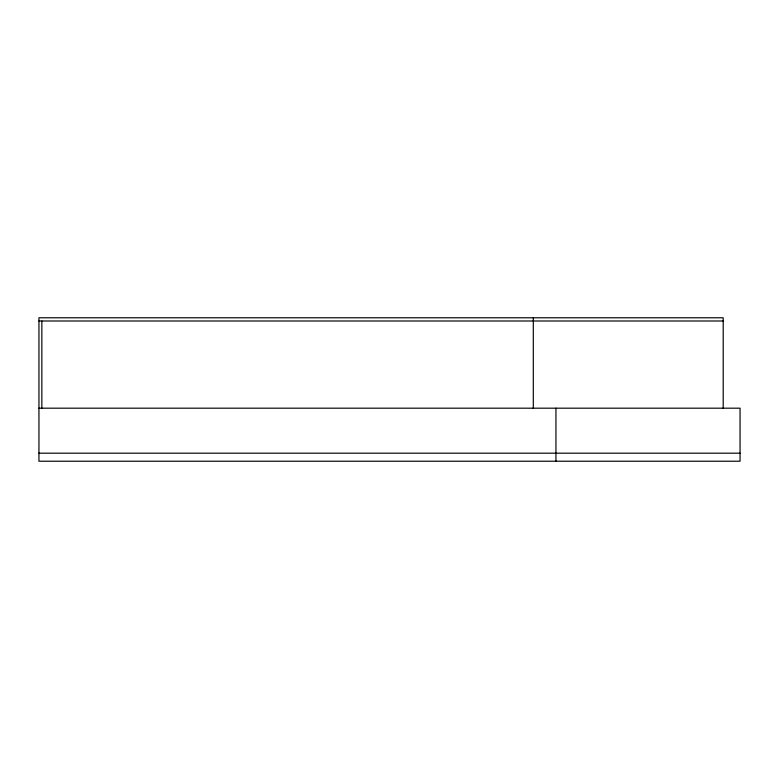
<?xml version="1.0" encoding="UTF-8"?>
<svg xmlns="http://www.w3.org/2000/svg" width="779" height="779" viewBox="0 0 779 779"><rect width="100%" height="100%" fill="white"/><g stroke="black" fill="none" stroke-linecap="round" stroke-linejoin="round"><path stroke-width="1.17" d="M38.95 320.997L723.204 320.997M38.95 408.186L740.05 408.186L740.05 461.217L38.95 461.217L38.95 317.783L723.204 317.783L723.204 408.313M38.95 453.183L740.05 453.183M555.943 408.186L555.943 461.217M533.303 317.783L533.303 408.313M41.852 320.997L41.852 408.186"/></g></svg>
